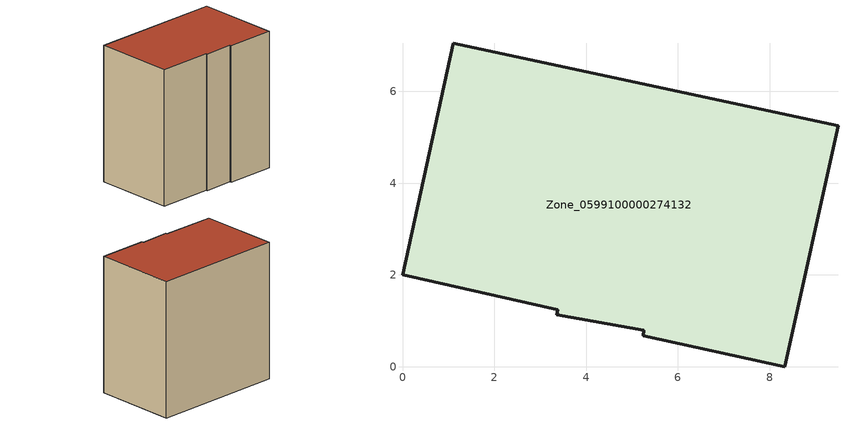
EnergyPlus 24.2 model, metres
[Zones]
Zone_0599100000274132
 floor ground (C_G): 5.26,0.79 3.36,1.14 3.38,1.24 0,2 1.1,7.05 9.49,5.25 8.33,0 5.25,0.68 z0
 wall outside (C_F): 0,2 3.38,1.24 3.36,1.14 5.26,0.79 5.25,0.68 8.33,0 9.49,5.25 1.1,7.05 0,2 z0:8.86
 roof outside (C_R): 3.36,1.14 5.26,0.79 5.25,0.68 8.33,0 9.49,5.25 1.1,7.05 0,2 3.38,1.24 z8.86
[BUILDING]
Pand.0599100000274132: North Axis=0; Terrain=City; Loads Convergence Tolerance Value=0.04; Temperature Convergence Tolerance Value=0.4; Solar Distribution=FullExterior; Maximum Number of Warmup Days=25; Minimum Number of Warmup Days=1
[Site:Location]
Rotterdam.The.Hague.AP_ZH_NLD Design_Conditions: Latitude=51.96; Longitude=4.45; Time Zone=1; Elevation=-4.5
[SITE:GROUNDTEMPERATURE:BUILDINGSURFACE]
18, 18, 18, 18, 18, 18, 18, 18, 18, 18, 18, 18
[MATERIAL] Thermal Absorptance=0.9; Solar Absorptance=0.7; Visible Absorptance=0.7
Name | Roughness | Thickness | Conductivity | Density | Specific Heat
G.TI.1975-1991 | MediumSmooth | 0.15 | 0.288461 | 540 | 1210
F.TI.1975-1991 | Rough | 0.3 | 0.230769 | 1920 | 840
R.TI.1975-1991 | MediumRough | 0.2 | 0.153846 | 1500 | 1000
[CONSTRUCTION]
C_G: G.TI.1975-1991
C_F: F.TI.1975-1991
C_R: R.TI.1975-1991
[ZONE]
Zone_0599100000274132: Type=1; Multiplier=1; Ceiling Height=Autocalculate; Volume=Autocalculate; Floor Area=autocalculate; Part of Total Floor Area=Yes
[ZONEINFILTRATION:DESIGNFLOWRATE]
Infil_Zone_0599100000274132: Zone or ZoneList or Space or SpaceList=Zone_0599100000274132; Schedule=AlwaysOn; Design Flow Rate Calculation Method=Flow/Area; Flow Rate per Floor Area=0.003; Constant Term Coefficient=1; Temperature Term Coefficient=0; Velocity Term Coefficient=0; Velocity Squared Term Coefficient=0
[HVACTEMPLATE:ZONE:IDEALLOADSAIRSYSTEM]
Zone_0599100000274132: Maximum Heating Supply Air Temperature=50; Minimum Cooling Supply Air Temperature=13; Maximum Heating Supply Air Humidity Ratio=0.0156; Minimum Cooling Supply Air Humidity Ratio=0.0077; Heating Limit=NoLimit; Cooling Limit=NoLimit; Dehumidification Control Type=ConstantSensibleHeatRatio; Cooling Sensible Heat Ratio=0.7; Dehumidification Setpoint=60; Humidification Control Type=None; Humidification Setpoint=30; Outdoor Air Method=None; Outdoor Air Flow Rate per Person=0.00944; Outdoor Air Flow Rate per Zone Floor Area=0; Outdoor Air Flow Rate per Zone=0; Demand Controlled Ventilation Type=None; Outdoor Air Economizer Type=NoEconomizer; Heat Recovery Type=None; Sensible Heat Recovery Effectiveness=0.7; Latent Heat Recovery Effectiveness=0.65
[ZONECONTROL:THERMOSTAT]
ThermostatControl_Zone_0599100000274132: Zone or ZoneList=Zone_0599100000274132; Control Type Schedule=DualSetpointControlType; Control 1=Thermostat_Zone_0599100000274132; Temperature Difference Between Cutout And Setpoint=0
[THERMOSTATSETPOINT:DUALSETPOINT]
Thermostat_Zone_0599100000274132: Heating Setpoint Temperature Schedule=HeatingSetpoint_Zone_0599100000274132; Cooling Setpoint Temperature Schedule=CoolingSetpoint_Zone_0599100000274132
[SCHEDULE:COMPACT]
HeatingSetpoint_Zone_0599100000274132: Through: 12/31, For: AllDays, Until: 24:00, 21
CoolingSetpoint_Zone_0599100000274132: Through: 12/31, For: AllDays, Until: 24:00, 24
DualSetpointControlType: Through: 12/31, For: AllDays, Until: 24:00, 4
AlwaysOn: Through: 12/31, For: AllDays, Until: 24:00, 1
